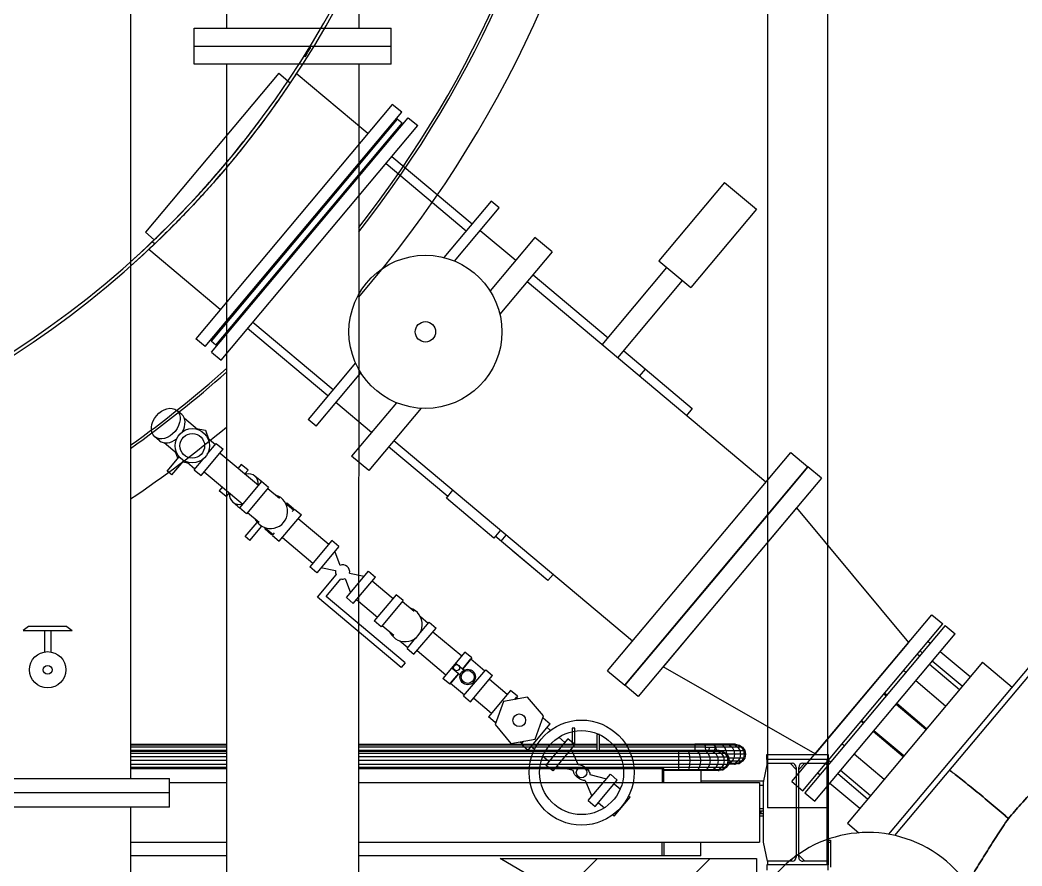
# Model space of a CAD drawing. Header units: metres. Extents: x 0 to 63075, y 0 to 44550.
# Drawn here: x 59316.9 to 59685.5, y 37077.1 to 37388.2 of the extents above; entities that cross this region are included whole.
import ezdxf

# ---------------------------------------------------------------- set-up
doc = ezdxf.new("R2010")
doc.units = ezdxf.units.M
doc.header["$LTSCALE"] = 75
for name, color, linetype in [('GSB', 7, 'Continuous'), ('ML6', 1, 'Continuous'), ('SL1', 8, 'Continuous')]:
    doc.layers.add(name, color=color, linetype=linetype)

# ---------------------------------------------------------------- blocks, each defined once
blk = doc.blocks.new('A$C6bae614f')
at = {"layer": 'SL1'}
h = blk.add_hatch(dxfattribs=at)
h.set_pattern_fill('_USER', color=256, scale=195, angle=44.9981, style=0, pattern_type=0)
h.set_pattern_definition([(44.99813, (326091.56, -18363.04), (-137.8813, 137.89033), [])])
h.paths.add_polyline_path([(410722.5, 21515.1), (410341.7, 21740.1), (410969.6, 21740), (410969.6, 21155.7)])
for p, q in [((411143.4, 28894.8), (411143.2, 21863.5)), ((409671.2, 26685.3), (409671.1, 23773.1)), ((409995, 26685.3), (409994.9, 23773.1)), ((410996.3, 26061), (410996.2, 21863.5)), ((409436.2, 24865.3), (409436.1, 21935.4)), ((409591.7, 23773.1), (410074.3, 23773.1)), ((409591.7, 23685.3), (409591.7, 23773.1)), ((410074.3, 23685.2), (410074.3, 23773.1)), ((409591.7, 23729.2), (410074.3, 23729.2)), ((409863.5, 23703.1), (409863.5, 23709.1)), ((409876, 23729.4), (409876, 23723.3)), ((410074.3, 23685.2), (409591.7, 23685.3)), ((409671.1, 23685.3), (409671, 20784.8)), ((409994.9, 23685.3), (409994.8, 20784.8)), ((409798.9, 23662.7), (409472.4, 23273.6)), ((409798.9, 23662.7), (409827, 23639.1)), ((410017.2, 23514.9), (409842, 23661.8)), ((409837.4, 23654.7), (409836.8, 23653.8)), ((409836.8, 23653.8), (409836.8, 23653.8)), ((410077.3, 23586.6), (409595.7, 23012.6)), ((410100.4, 23567.2), (410077.3, 23586.6)), ((409618.8, 22993.2), (410100.4, 23567.2)), ((410089.5, 23550.6), (409633.2, 23006.8)), ((409634.6, 22979.9), (410116.3, 23553.9)), ((409644.9, 22997), (410101.2, 23540.8)), ((410101.2, 23540.8), (410089.5, 23550.6)), ((410116.3, 23553.9), (410139.4, 23534.5)), ((409657.8, 22960.5), (410139.4, 23534.5)), ((410087.7, 23519.8), (410085.3, 23521.8)), ((410041.6, 23494.3), (409680.3, 23063.7)), ((410037.3, 23491.9), (410038.7, 23490.8)), ((410042, 23494), (410041.6, 23494.3)), ((410022.9, 23474.7), (410024.3, 23473.6)), ((410061.9, 23442), (410258.5, 23277)), ((410076.3, 23459.2), (410272.9, 23294.2)), ((410890.8, 23395.2), (410730.1, 23203.7)), ((410890.8, 23395.2), (410969, 23329.6)), ((410319.6, 23349.8), (410203.5, 23211.5)), ((410339, 23333.5), (410319.6, 23349.8)), ((410229.5, 23202.9), (410339, 23333.5)), ((410969, 23329.6), (410808.3, 23138.1)), ((409472.4, 23273.6), (409494.3, 23255.1)), ((410292.4, 23277.9), (410379.7, 23204.6)), ((409494.8, 23244.6), (409488.6, 23249.7)), ((409494.3, 23255.1), (409493.3, 23254.1)), ((410426.5, 23260.4), (410316.9, 23129.7)), ((410468.7, 23225), (410426.5, 23260.4)), ((409655.8, 23084.3), (409480.7, 23231.2)), ((409486.7, 23236.9), (409487.7, 23237.8)), ((410468.7, 23225), (410340.8, 23072.6)), ((410730.1, 23203.7), (410808.3, 23138.1)), ((410421.9, 23169.2), (410605.7, 23015)), ((410591.3, 22997.8), (410750.1, 23187)), ((410992.1, 22661.4), (410407.5, 23152)), ((410629.6, 22965.6), (410788.4, 23154.8)), ((409685.1, 23069.4), (409683.7, 23070.5)), ((409696.3, 23085.6), (409697.7, 23084.5)), ((409680.7, 23063.4), (409680.3, 23063.7)), ((409735.3, 23052.9), (409932, 22887.9)), ((409919.3, 22872.8), (409722.7, 23037.8)), ((409618.8, 22993.2), (409595.7, 23012.6)), ((409644.9, 22997), (409633.2, 23006.8)), ((409663.2, 23013.9), (409660.8, 23016)), ((409634.6, 22979.9), (409657.8, 22960.5)), ((410644, 22982.8), (410812.1, 22841.8)), ((409987, 22953.4), (409870.9, 22815.1)), ((409890.4, 22798.8), (409999.9, 22929.3)), ((410682.8, 22921), (410697.2, 22938.2)), ((410026.1, 22783.2), (409938.8, 22856.5)), ((410087.2, 22856), (409977.5, 22725.3)), ((409561.3, 22827), (409549.3, 22837.1)), ((410147.6, 22842.3), (410019.7, 22689.9)), ((410812.1, 22841.8), (410797.7, 22824.6)), ((409600, 22790.5), (409568, 22817.3)), ((409890.4, 22798.8), (409870.9, 22815.1)), ((409597.1, 22792.8), (409619.6, 22788.9)), ((409619.6, 22788.9), (409627.3, 22767.5)), ((409507.3, 22762.6), (409495.2, 22772.7)), ((409550, 22730.9), (409518, 22757.8)), ((409624, 22730), (409645.9, 22756.1)), ((409624.5, 22769.9), (409643.9, 22753.6)), ((409645.9, 22756.1), (409662.9, 22741.8)), ((410665.6, 22272.3), (410080.9, 22762.9)), ((409552, 22720), (409547.2, 22733.3)), ((409608.9, 22677.4), (409662.9, 22741.8)), ((409655.3, 22732.7), (409749.5, 22653.6)), ((410213.1, 22626.4), (410068.3, 22747.9)), ((410604.3, 22199.3), (411053.3, 22734.4)), ((411053.3, 22734.4), (411095.5, 22699)), ((409525.6, 22688.6), (409554.9, 22723.5)), ((409537.1, 22678.9), (409566.4, 22713.9)), ((409577.4, 22707.9), (409563.5, 22710.4)), ((409574.6, 22710.3), (409593.9, 22694.1)), ((409591.9, 22691.7), (409613.8, 22717.8)), ((409706.9, 22704.8), (409699.3, 22695.7)), ((409724, 22690.6), (409706.9, 22704.8)), ((410019.7, 22689.9), (409977.5, 22725.3)), ((409537.1, 22678.9), (409525.6, 22688.6)), ((409591.9, 22691.7), (409608.9, 22677.4)), ((409616.5, 22686.5), (409710.7, 22607.4)), ((409724, 22690.6), (409716.3, 22681.5)), ((410646.5, 22163.9), (411095.5, 22699)), ((411095.5, 22699), (410871, 22431.5)), ((411128.3, 22671.4), (411095.5, 22699)), ((409757.1, 22662.7), (409703.1, 22598.3)), ((409752.8, 22666.3), (409740.8, 22676.4)), ((409774.2, 22648.4), (409757.1, 22662.7)), ((411128.3, 22671.4), (410903.8, 22403.9)), ((409660.5, 22649.5), (409652.9, 22640.4)), ((409669.9, 22626.2), (409652.9, 22640.4)), ((409677.5, 22635.3), (409669.9, 22626.2)), ((409774.2, 22648.4), (409720.1, 22584)), ((409772.1, 22646), (409800.7, 22622)), ((410209.6, 22622.3), (410225.7, 22641.4)), ((409698.8, 22601.9), (409686.7, 22612)), ((409835.4, 22592.9), (409816, 22609.2)), ((409816.6, 22608.7), (409818.6, 22611.1)), ((409818.6, 22611.1), (409835.6, 22596.8)), ((410326, 22524.6), (410209.6, 22622.3)), ((409720.1, 22584), (409703.1, 22598.3)), ((409750.7, 22562.5), (409722.2, 22586.5)), ((409800.4, 22516.7), (409854.4, 22581.1)), ((409832.3, 22589.2), (409837.4, 22595.3)), ((409833.6, 22594.4), (409835.6, 22596.8)), ((409837.4, 22595.3), (409854.4, 22581.1)), ((411067.1, 22598.5), (410903.8, 22403.9)), ((411067.1, 22598.5), (411341.6, 22268.7)), ((409717.1, 22527.9), (409746.4, 22562.8)), ((409846.8, 22572), (409921.6, 22509.2)), ((409728.6, 22518.2), (409757.9, 22553.2)), ((409764.6, 22546.7), (409766.6, 22549.2)), ((409764.6, 22546.7), (409781.6, 22532.4)), ((409766.1, 22549.6), (409785.4, 22533.4)), ((409781.6, 22532.4), (409783.6, 22534.9)), ((409783.4, 22530.9), (409788.5, 22537.1)), ((409783.4, 22530.9), (409800.4, 22516.7)), ((410342.1, 22543.7), (410326, 22524.6)), ((410343.7, 22516.8), (410356.3, 22531.8)), ((409728.6, 22518.2), (409717.1, 22527.9)), ((409808, 22525.8), (409882.9, 22463)), ((409929.3, 22518.3), (409875.2, 22453.9)), ((409946.3, 22504), (409929.3, 22518.3)), ((410458.6, 22420.4), (410329.5, 22528.7)), ((409946.3, 22504), (409892.2, 22439.6)), ((409949.3, 22457.6), (409936.3, 22492)), ((410458.6, 22420.4), (410372.7, 22492.5)), ((409892.2, 22439.6), (409875.2, 22453.9)), ((409893.8, 22379.6), (409939.7, 22434.2)), ((409938.4, 22444.6), (409902.3, 22451.5)), ((409964.7, 22378.8), (410018.7, 22443.2)), ((409972.6, 22438.1), (410008.7, 22431.2)), ((410018.7, 22443.2), (410035.8, 22428.9)), ((410471.2, 22435.4), (410458.6, 22420.4)), ((409915, 22381.4), (409951.2, 22424.6)), ((409961.7, 22425.1), (409974.7, 22390.7)), ((409981.7, 22364.5), (410035.8, 22428.9)), ((410028.1, 22419.8), (410079.4, 22376.7)), ((410458.6, 22420.4), (410458.6, 22420.4)), ((410871, 22431.5), (410646.5, 22163.9)), ((410087.1, 22385.8), (410033, 22321.4)), ((410104.1, 22371.6), (410087.1, 22385.8)), ((410903.8, 22403.9), (410679.3, 22136.4)), ((410903.8, 22403.9), (410740.6, 22209.3)), ((410098.7, 22207.6), (409893.8, 22379.6)), ((410108.4, 22219.1), (409915, 22381.4)), ((409964.7, 22378.8), (409981.7, 22364.5)), ((409989.3, 22373.6), (410040.7, 22330.5)), ((410104.1, 22371.6), (410050, 22307.2)), ((410102.1, 22369.1), (410130.6, 22345.2)), ((411227.3, 22132.5), (411398.7, 22336.8)), ((411398.7, 22336.8), (411425.5, 22314.4)), ((410050, 22307.2), (410033, 22321.4)), ((410145.4, 22292.4), (410167.3, 22318.5)), ((410146, 22332.3), (410165.3, 22316.1)), ((410167.3, 22318.5), (410184.4, 22304.2)), ((411431.5, 22310.3), (411087.6, 21900.5)), ((411254, 22110.1), (411425.5, 22314.4)), ((411293.3, 21799.1), (411741.3, 22333)), ((411751.1, 22324.8), (411307.5, 21796.2)), ((411431.5, 22310.3), (411456, 22289.7)), ((409186, 22307.9), (409173, 22297.9)), ((409173, 22297.9), (409293, 22297.9)), ((409280, 22307.9), (409186, 22307.9)), ((409225.5, 22297.9), (409225.5, 22245.8)), ((409240.5, 22297.9), (409240.5, 22245.8)), ((409280, 22307.9), (409293, 22297.9)), ((410080.6, 22285.6), (410052.1, 22309.6)), ((410130.3, 22239.8), (410184.4, 22304.2)), ((410176.7, 22295.1), (410247.2, 22236)), ((411112.1, 21879.9), (411456, 22289.7)), ((410096, 22272.7), (410115.3, 22256.5)), ((410113.3, 22254.1), (410135.2, 22280.2)), ((411341.6, 22268.7), (411227.3, 22132.5)), ((411394.8, 22266.5), (411389.2, 22271.1)), ((410113.3, 22254.1), (410130.3, 22239.8)), ((410138, 22248.9), (410208.4, 22189.8)), ((410254.8, 22245.1), (410200.8, 22180.7)), ((410271.9, 22230.8), (410254.8, 22245.1)), ((411368.5, 22235.2), (411362.9, 22239.8)), ((411375.5, 22243.5), (411369.9, 22248.2)), ((411492.6, 22184.4), (411419.3, 22245.9)), ((410108.4, 22219.1), (410098.7, 22207.6)), ((410224.1, 22206.2), (410233.8, 22217.6)), ((410233.8, 22217.6), (410253.3, 22201.3)), ((410271.9, 22230.8), (410249.7, 22204.3)), ((410249.7, 22204.3), (410269.8, 22228.3)), ((410269.8, 22228.3), (410303.9, 22199.7)), ((411522.8, 22220.4), (411192, 21826.2)), ((411466.3, 22153), (411393, 22214.6)), ((411473.3, 22161.4), (411400, 22222.9)), ((411522.8, 22220.4), (411595.6, 22159.3)), ((410240, 22192.8), (410217.8, 22166.4)), ((410219.9, 22168.8), (410240, 22192.8)), ((410224.1, 22206.2), (410243.7, 22189.8)), ((410251.9, 22137.7), (410306, 22202.1)), ((410269, 22123.4), (410323, 22187.9)), ((410306, 22202.1), (410323, 22187.9)), ((410604.3, 22199.3), (410646.5, 22163.9)), ((411113, 21996.3), (410740.6, 22209.3)), ((411334.8, 22195.1), (411329.3, 22199.8)), ((410217.8, 22166.4), (410200.8, 22180.7)), ((410219.9, 22168.8), (410254, 22140.2)), ((410315.4, 22178.8), (410358.9, 22142.2)), ((410679.3, 22136.4), (410646.5, 22163.9)), ((411432.7, 22113), (411359.4, 22174.5)), ((410366.6, 22151.3), (410312.5, 22086.9)), ((410383.6, 22137), (410366.6, 22151.3)), ((411286.6, 22137.6), (411281, 22142.2)), ((411288.3, 22139.6), (411282.8, 22144.3)), ((410251.9, 22137.7), (410269, 22123.4)), ((410276.6, 22132.5), (410320.1, 22096)), ((410349.4, 22124.5), (410328.8, 22067.8)), ((410408.8, 22135), (410349.4, 22124.5)), ((410383.6, 22137), (410377.2, 22129.4)), ((410377.2, 22129.4), (410381.5, 22134.6)), ((410381.5, 22134.6), (410385.9, 22130.9)), ((410447.6, 22088.8), (410408.8, 22135)), ((411055.8, 21928.2), (411227.3, 22132.5)), ((411227.3, 22132.5), (411113, 21996.3)), ((411384.4, 22055.4), (411311.1, 22117)), ((411386.2, 22057.5), (411312.8, 22119.1)), ((410427, 22032.1), (410447.6, 22088.8)), ((411082.6, 21905.8), (411254, 22110.1)), ((410329.5, 22072.6), (410312.5, 22086.9)), ((410328.8, 22067.8), (410367.5, 22021.6)), ((410331.3, 22074.7), (410329.5, 22072.6)), ((410409.8, 22005.3), (410463.8, 22069.7)), ((410445.1, 22081.9), (410446.8, 22084)), ((410446.8, 22084), (410463.8, 22069.7)), ((411230.8, 22071.1), (411225.3, 22075.8)), ((411232.6, 22073.2), (411227, 22077.9)), ((410456.2, 22060.6), (410464.5, 22053.6)), ((410518.2, 22058.6), (410518.2, 22019.5)), ((410524.5, 22058.6), (410518.2, 22058.6)), ((410524.5, 22019.5), (410524.5, 22058.6)), ((410584.5, 22043.1), (410578.2, 22043.1)), ((410578.2, 22043.1), (410578.2, 22004)), ((410584.5, 22004), (410584.5, 22043.1)), ((411328.7, 21989), (411255.4, 22050.6)), ((411330.4, 21991.1), (411257.1, 22052.6)), ((409436.1, 22019.5), (409671, 22019.5)), ((409671, 22017.6), (409436.1, 22017.6)), ((409994.9, 22019.5), (410578.2, 22019.5)), ((410578.2, 22017.6), (409994.9, 22017.6)), ((410367.5, 22021.6), (410427, 22032.1)), ((410390.5, 22025.6), (410394.8, 22022)), ((410392.8, 22019.6), (410399.2, 22027.2)), ((410392.8, 22019.6), (410409.8, 22005.3)), ((410507.4, 22033.1), (410453.3, 21968.7)), ((410524.4, 22018.9), (410470.4, 21954.5)), ((410484.9, 22036.5), (410499.8, 22024)), ((410524.4, 22018.9), (410507.4, 22033.1)), ((410584.5, 22019.5), (410818.2, 22019.4)), ((410818.2, 22017.6), (410584.5, 22017.6)), ((410840.4, 22019.4), (410818.2, 22019.4)), ((410818.2, 22019.4), (410818.2, 22017.6)), ((410818.2, 22017.6), (410818.2, 22012.3)), ((410842.5, 22017.6), (410818.2, 22017.6)), ((410861.5, 22019.4), (410840.4, 22019.4)), ((410840.4, 22019.4), (410842.5, 22017.6)), ((410842.5, 22017.6), (410844.3, 22012.3)), ((410865.6, 22017.6), (410842.5, 22017.6)), ((410880.5, 22019.4), (410861.5, 22019.4)), ((410861.5, 22019.4), (410865.6, 22017.6)), ((410916.7, 22017.6), (410865.6, 22017.6)), ((410865.6, 22017.6), (410869, 22012.3)), ((410880.5, 22019.4), (410886.3, 22017.6)), ((410896.3, 22019.4), (410880.5, 22019.4)), ((410886.3, 22017.6), (410891.3, 22012.3)), ((410908.3, 22019.4), (410896.3, 22019.4)), ((410896.3, 22019.4), (410903.6, 22017.6)), ((410903.6, 22017.6), (410909.8, 22012.3)), ((410908.3, 22019.4), (410916.7, 22017.6)), ((410915.7, 22019.4), (410908.3, 22019.4)), ((410918.2, 22019.4), (410915.7, 22019.4)), ((410915.7, 22019.4), (410924.8, 22017.6)), ((410924.8, 22017.6), (410916.7, 22017.6)), ((410916.7, 22017.6), (410923.8, 22012.3)), ((410918.2, 22019.4), (410927.5, 22017.6)), ((410924.8, 22017.6), (410927.5, 22017.6)), ((410924.8, 22017.6), (410932.5, 22012.3)), ((410927.5, 22017.6), (410935.4, 22012.3)), ((411184.3, 22015.7), (411178.7, 22020.4)), ((409671, 22012.3), (409436.1, 22012.3)), ((409671, 22004.4), (409436.1, 22004.4)), ((409436.1, 22004), (409671, 22004)), ((409671, 22002.1), (409436.1, 22002.1)), ((409671, 21996.8), (409436.1, 21996.8)), ((410578.2, 22012.3), (409994.9, 22012.3)), ((410578.2, 22004.4), (409994.9, 22004.4)), ((409994.9, 22004), (410778.2, 22003.9)), ((410778.2, 22002.1), (409994.9, 22002.1)), ((410778.2, 21996.8), (409994.9, 21996.8)), ((410417.4, 22014.4), (410425.7, 22007.4)), ((410532.3, 21969.6), (410515.3, 22008.1)), ((410818.2, 22012.3), (410584.5, 22012.3)), ((410818.2, 22004.4), (410584.5, 22004.4)), ((410800.4, 22003.9), (410778.2, 22003.9)), ((410778.2, 22003.9), (410778.2, 22002.1)), ((410778.2, 22002.1), (410778.2, 21996.8)), ((410825.6, 22002.1), (410778.2, 22002.1)), ((410778.2, 21996.8), (410778.2, 21988.9)), ((410804.3, 21996.8), (410778.2, 21996.8)), ((410821.6, 22003.9), (410800.4, 22003.9)), ((410800.4, 22003.9), (410802.5, 22002.1)), ((410802.5, 22002.1), (410804.3, 21996.8)), ((410804.3, 21996.8), (410805.4, 21988.9)), ((410829, 21996.8), (410804.3, 21996.8)), ((410844.3, 22012.3), (410818.2, 22012.3)), ((410818.2, 22012.3), (410818.2, 22004.4)), ((410818.2, 22004.4), (410818.2, 22003.9)), ((410845.4, 22004.4), (410818.2, 22004.4)), ((410840.5, 22003.9), (410821.6, 22003.9)), ((410821.6, 22003.9), (410825.6, 22002.1)), ((410825.6, 22002.1), (410829, 21996.8)), ((410846.3, 22002.1), (410825.6, 22002.1)), ((410851.3, 21996.8), (410829, 21996.8)), ((410829, 21996.8), (410831.3, 21988.9)), ((410840.5, 22003.9), (410846.3, 22002.1)), ((410875.7, 22003.9), (410840.5, 22003.9)), ((410845.4, 22004.4), (410844.3, 22012.3)), ((410844.3, 22012.3), (410869, 22012.3)), ((410845.4, 22004.4), (410845.4, 22003.9)), ((410871.3, 22004.4), (410845.4, 22004.4)), ((410846.3, 22002.1), (410851.3, 21996.8)), ((410876.7, 22002.1), (410846.3, 22002.1)), ((410892.5, 21996.8), (410851.3, 21996.8)), ((410851.3, 21996.8), (410854.6, 21988.9)), ((410854.1, 22012.3), (410851.8, 22004.4)), ((410856.3, 22003.9), (410863.6, 22002.1)), ((410863.6, 22002.1), (410869.8, 21996.8)), ((410866.5, 22004.4), (410869.3, 22011.3)), ((410868.3, 22003.9), (410876.7, 22002.1)), ((410869, 22012.3), (410871.3, 22004.4)), ((410909.8, 22012.3), (410869, 22012.3)), ((410869.8, 21996.8), (410874, 21988.9)), ((410871.3, 22004.4), (410928.6, 22004.4)), ((410871.3, 22004.4), (410871.4, 22003.9)), ((410875.7, 22003.9), (410884.8, 22002.1)), ((410878.2, 22003.9), (410875.7, 22003.9)), ((410876.7, 22002.1), (410883.8, 21996.8)), ((410884.8, 22002.1), (410876.7, 22002.1)), ((410878.2, 22003.9), (410887.5, 22002.1)), ((410883.8, 21996.8), (410888.6, 21988.9)), ((410884.8, 22002.1), (410892.5, 21996.8)), ((410884.8, 22002.1), (410887.5, 22002.1)), ((410887.5, 22002.1), (410895.4, 21996.8)), ((410891.3, 22012.3), (410894.6, 22004.4)), ((410892.5, 21996.8), (410895.4, 21996.8)), ((410892.5, 21996.8), (410897.6, 21988.9)), ((410894.6, 22004.4), (410895.5, 21996.6)), ((410895.4, 21996.8), (410900.7, 21988.9)), ((410930.2, 21995), (410896.6, 21995)), ((410909.8, 22012.3), (410914, 22004.4)), ((410923.8, 22012.3), (410909.8, 22012.3)), ((410914, 22004.4), (410915.4, 21995)), ((410915.4, 21995), (410914, 21985.7)), ((410932.5, 22012.3), (410923.8, 22012.3)), ((410923.8, 22012.3), (410928.6, 22004.4)), ((410928.6, 22004.4), (410930.2, 21995)), ((410928.6, 22004.4), (410937.6, 22004.4)), ((410930.2, 21995), (410928.6, 21985.7)), ((410939.4, 21995), (410930.2, 21995)), ((410932.5, 22012.3), (410935.4, 22012.3)), ((410932.5, 22012.3), (410937.6, 22004.4)), ((410935.4, 22012.3), (410940.7, 22004.4)), ((410937.6, 22004.4), (410939.4, 21995)), ((410937.6, 22004.4), (410940.7, 22004.4)), ((410939.4, 21995), (410937.6, 21985.7)), ((410939.4, 21995), (410942.6, 21995)), ((410940.7, 22004.4), (410942.6, 21995)), ((410942.6, 21995), (410940.7, 21985.7)), ((410994.7, 21982), (410994.7, 21994.5)), ((410994.7, 21994.5), (411144.7, 21994.5)), ((410996.2, 21992), (410994.7, 21992)), ((411144.7, 21992), (411143.2, 21992)), ((411144.7, 21994.5), (411144.7, 21982)), ((411282.2, 21933.6), (411208.8, 21995.1)), ((409671, 21988.9), (409436.1, 21988.9)), ((409671, 21979.6), (409436.1, 21979.6)), ((409671, 21970.2), (409436.1, 21970.3)), ((410778.2, 21988.9), (409994.9, 21988.9)), ((410778.2, 21979.5), (409994.9, 21979.6)), ((410778.2, 21970.2), (409994.9, 21970.2)), ((410446.2, 21990.3), (410461, 21977.8)), ((410470.4, 21954.5), (410453.3, 21968.7)), ((410805.4, 21988.9), (410778.2, 21988.9)), ((410778.2, 21988.9), (410778.2, 21979.5)), ((410778.2, 21979.5), (410778.2, 21970.2)), ((410805.8, 21979.5), (410778.2, 21979.5)), ((410805.4, 21970.2), (410778.2, 21970.2)), ((410778.2, 21970.2), (410778.2, 21962.3)), ((410805.4, 21970.2), (410804.3, 21962.3)), ((410805.4, 21988.9), (410831.3, 21988.9)), ((410805.4, 21988.9), (410805.8, 21979.5)), ((410805.8, 21979.5), (410805.4, 21970.2)), ((410831.3, 21970.2), (410805.4, 21970.2)), ((410832.1, 21979.5), (410805.8, 21979.5)), ((410831.3, 21970.2), (410829, 21962.3)), ((410831.3, 21988.9), (410854.6, 21988.9)), ((410831.3, 21988.9), (410832.1, 21979.5)), ((410832.1, 21979.5), (410831.3, 21970.2)), ((410854.6, 21970.2), (410831.3, 21970.2)), ((410855.7, 21979.5), (410832.1, 21979.5)), ((410854.6, 21970.2), (410851.3, 21962.3)), ((410854.6, 21988.9), (410855.7, 21979.5)), ((410854.6, 21988.9), (410888.6, 21988.9)), ((410855.7, 21979.5), (410854.6, 21970.2)), ((410897.6, 21970.2), (410854.6, 21970.2)), ((410890.2, 21979.5), (410855.7, 21979.5)), ((410874, 21970.2), (410869.8, 21962.3)), ((410874, 21988.9), (410875.4, 21979.5)), ((410875.4, 21979.5), (410874, 21970.2)), ((410888.6, 21970.2), (410883.8, 21962.3)), ((410888.6, 21988.9), (410897.6, 21988.9)), ((410888.6, 21988.9), (410890.2, 21979.5)), ((410890.2, 21979.5), (410888.6, 21970.2)), ((410899.4, 21979.5), (410890.2, 21979.5)), ((410897.6, 21970.2), (410892.5, 21962.3)), ((410900.7, 21970.2), (410895.4, 21962.3)), ((410897.6, 21988.9), (410899.4, 21979.5)), ((410897.6, 21988.9), (410900.7, 21988.9)), ((410899.4, 21979.5), (410897.6, 21970.2)), ((410897.6, 21970.2), (410900.7, 21970.2)), ((410899.4, 21979.5), (410902.6, 21979.5)), ((410900.7, 21988.9), (410902.6, 21979.5)), ((410902.6, 21979.5), (410900.7, 21970.2)), ((410908.3, 21970.6), (410900.8, 21970.6)), ((410903.6, 21972.5), (410901, 21971.8)), ((410916.7, 21972.5), (410901.2, 21972.5)), ((410914, 21985.7), (410901.3, 21985.7)), ((410909.8, 21977.8), (410902.2, 21977.8)), ((410909.8, 21977.8), (410903.6, 21972.5)), ((410916.7, 21972.5), (410908.3, 21970.6)), ((410915.7, 21970.6), (410908.3, 21970.6)), ((410914, 21985.7), (410909.8, 21977.8)), ((410923.8, 21977.8), (410909.8, 21977.8)), ((410928.6, 21985.7), (410914, 21985.7)), ((410924.8, 21972.5), (410915.7, 21970.6)), ((410915.7, 21970.6), (410918.2, 21970.6)), ((410923.8, 21977.8), (410916.7, 21972.5)), ((410924.8, 21972.5), (410916.7, 21972.5)), ((410927.5, 21972.5), (410918.2, 21970.6)), ((410928.6, 21985.7), (410923.8, 21977.8)), ((410932.5, 21977.8), (410923.8, 21977.8)), ((410932.5, 21977.8), (410924.8, 21972.5)), ((410924.8, 21972.5), (410927.5, 21972.5)), ((410935.4, 21977.8), (410927.5, 21972.5)), ((410937.6, 21985.7), (410928.6, 21985.7)), ((410937.6, 21985.7), (410932.5, 21977.8)), ((410932.5, 21977.8), (410935.4, 21977.8)), ((410940.7, 21985.7), (410935.4, 21977.8)), ((410937.6, 21985.7), (410940.7, 21985.7)), ((410986.6, 21926), (410996.7, 21972.9)), ((410996.2, 21982), (410994.7, 21982)), ((410994.7, 21982), (410994.7, 21963.6)), ((411142.7, 21982), (410996.7, 21982)), ((410996.7, 21982), (410996.7, 21972.9)), ((410996.7, 21972.9), (411056.6, 21972.9)), ((411066.6, 21957.9), (411051.6, 21972.9)), ((411087.7, 21972.9), (411072.7, 21957.9)), ((411082.7, 21972.9), (411142.7, 21972.9)), ((411143.7, 21967.3), (411138.1, 21971.9)), ((411142.6, 21724), (411142.7, 21982)), ((411144.7, 21982), (411143.2, 21982)), ((411144.7, 21982), (411144.6, 21724)), ((411150.7, 21975.6), (411145.1, 21980.3)), ((409671, 21962.3), (409436.1, 21962.3)), ((409436.1, 21960.1), (409671, 21960.1)), ((410778.2, 21962.3), (409994.9, 21962.3)), ((409994.9, 21960.1), (410742.4, 21960.1)), ((410520.2, 21955.2), (410479.4, 21965.3)), ((410557.4, 21881.4), (410611.4, 21945.9)), ((410561.5, 21945.1), (410602.3, 21935)), ((410611.4, 21945.9), (410628.4, 21931.6)), ((410738.1, 21960.1), (410738.1, 21926.1)), ((410742.4, 21926.1), (410742.4, 21960.1)), ((410778.2, 21957), (410742.4, 21957)), ((410778.2, 21955.1), (410742.4, 21955.1)), ((410778.2, 21962.3), (410778.2, 21957)), ((410829, 21962.3), (410778.2, 21962.3)), ((410802.5, 21957), (410778.2, 21957)), ((410778.2, 21957), (410778.2, 21955.1)), ((410800.4, 21955.1), (410778.2, 21955.1)), ((410802.5, 21957), (410800.4, 21955.1)), ((410821.5, 21955.1), (410800.4, 21955.1)), ((410804.3, 21962.3), (410802.5, 21957)), ((410825.6, 21957), (410802.5, 21957)), ((410825.6, 21957), (410821.5, 21955.1)), ((410840.5, 21955.1), (410821.5, 21955.1)), ((410829, 21962.3), (410825.6, 21957)), ((410846.3, 21957), (410825.6, 21957)), ((410851.3, 21962.3), (410829, 21962.3)), ((410833, 21955.1), (410833, 21926)), ((410846.3, 21957), (410840.5, 21955.1)), ((410856.3, 21955.1), (410840.5, 21955.1)), ((410851.3, 21962.3), (410846.3, 21957)), ((410863.6, 21957), (410846.3, 21957)), ((410869.8, 21962.3), (410851.3, 21962.3)), ((410863.6, 21957), (410856.3, 21955.1)), ((410868.3, 21955.1), (410856.3, 21955.1)), ((410869.8, 21962.3), (410863.6, 21957)), ((410884.8, 21957), (410863.6, 21957)), ((410876.7, 21957), (410868.3, 21955.1)), ((410875.7, 21955.1), (410868.3, 21955.1)), ((410883.8, 21962.3), (410869.8, 21962.3)), ((410884.8, 21957), (410875.7, 21955.1)), ((410875.7, 21955.1), (410878.2, 21955.1)), ((410883.8, 21962.3), (410876.7, 21957)), ((410887.5, 21957), (410878.2, 21955.1)), ((410892.5, 21962.3), (410883.8, 21962.3)), ((410892.5, 21962.3), (410884.8, 21957)), ((410884.8, 21957), (410887.5, 21957)), ((410895.4, 21962.3), (410887.5, 21957)), ((410892.5, 21962.3), (410895.4, 21962.3)), ((411066.6, 21962.9), (411066.6, 21743.1)), ((411072.7, 21743.1), (411072.7, 21962.9)), ((411124.4, 21944.3), (411118.8, 21949)), ((411241.5, 21885.1), (411168.2, 21946.7)), ((411248.5, 21893.5), (411175.2, 21955)), ((408934.5, 21935.4), (409531.4, 21935.4)), ((409531.4, 21865.3), (409531.4, 21935.4)), ((409531.4, 21926.1), (409671, 21926.1)), ((409994.9, 21926.1), (410976.6, 21926)), ((410549.5, 21930.7), (410566.4, 21892.3)), ((410574.4, 21867.2), (410628.4, 21931.6)), ((410620.8, 21922.5), (410635.6, 21910)), ((410833, 21930), (410987.5, 21930)), ((410976.6, 21926), (410976.6, 21780)), ((410976.6, 21919.5), (410986.6, 21919.5)), ((410986.6, 21780), (410986.6, 21926)), ((411055.8, 21928.2), (411082.6, 21905.8)), ((411222.2, 21862.2), (411148.9, 21923.7)), ((409531.4, 21900.4), (408934.5, 21900.4)), ((410656, 21892.9), (410659.8, 21889.7)), ((411087.6, 21900.5), (411112.1, 21879.9)), ((410557.4, 21881.4), (410574.4, 21867.2)), ((410582, 21876.3), (410596.8, 21863.8)), ((410621, 21843.5), (410659.8, 21889.7)), ((409531.4, 21865.3), (408934.5, 21865.3)), ((409436.1, 21865.3), (409436.1, 20910.1)), ((410617.2, 21846.7), (410621, 21843.5)), ((410976.6, 21862.4), (410986.6, 21862.4)), ((410976.6, 21856.1), (410986.6, 21856.1)), ((410976.6, 21850), (410986.6, 21850)), ((410986.6, 21843.7), (410976.6, 21843.7)), ((410979.6, 21856.1), (410979.6, 21850)), ((411143.2, 21863.5), (410996.2, 21863.5)), ((411192, 21826.2), (411220.1, 21802.6)), ((409436.1, 21780.1), (409671, 21780.1)), ((409994.9, 21780.1), (410976.6, 21780)), ((410738.1, 21746.1), (410738.1, 21780.1)), ((410742.4, 21780.1), (410742.4, 21746.1)), ((410833, 21746), (410833, 21780)), ((410996.6, 21733.1), (410986.6, 21780)), ((411144.7, 21784.5), (411150.9, 21784.5)), ((411150.9, 21778.9), (411144.7, 21778.9)), ((411150.9, 21784.5), (411150.8, 21718.5)), ((409671, 21746.1), (409436.1, 21746.1)), ((410742.4, 21746.1), (409994.9, 21746.1)), ((410833, 21746), (410742.4, 21746.1)), ((411066.6, 21748.1), (411051.6, 21733.1)), ((411087.7, 21733.1), (411072.7, 21748.1)), ((410994.6, 21724), (410994.6, 21711.5)), ((411144.6, 21724), (410994.6, 21724)), ((411056.6, 21733.1), (410996.6, 21733.1)), ((410996.6, 21733.1), (410996.6, 21724)), ((411142.6, 21733.1), (411082.7, 21733.1)), ((411144.6, 21711.5), (411144.6, 21724))]:
    blk.add_line(p, q, dxfattribs=at)
blk.add_lwpolyline([(410722.5, 21515.1), (410341.7, 21740.1), (410969.6, 21740), (410969.6, 21155.7)], close=True, dxfattribs=at)
for centre, radius in [((410158.4, 23029.5), 187.5), ((410158.4, 23029.5), 25), ((409587.3, 22750.4), 42), ((409587.3, 22750.4), 30.2), ((409233, 22201.9), 44.4), ((409233, 22201.9), 10.7), ((410234.7, 22207.1), 7.5), ((410261.9, 22184.3), 19), ((410261.9, 22184.3), 15.9), ((410388.2, 22078.3), 15.6), ((410540.9, 21950.2), 128.6), ((410540.9, 21950.2), 102.9), ((410540.9, 21950.2), 12.9)]:
    blk.add_circle(centre, radius, dxfattribs=at)
for centre, radius, start, end in [((407869.8, 24953.1), 2358, 142.4644, 37.5319), ((407869.8, 24953.1), 2350, 142.3144, 37.6819), ((407869.8, 24953.1), 2708, 321.6995, 351.2685), ((407869.8, 24953.1), 2701.6, 321.8703, 351.2478), ((407869.8, 24953.1), 2810, 319.1375, 351.5877), ((407869.8, 24947.1), 2350, 328.0367, 328.6171), ((407869.8, 24953.1), 2350, 311.8026, 320.0421), ((407869.8, 24953.1), 2358, 311.629, 319.8106), ((408561.6, 24229), 1348.5, 313.4307, 313.7009), ((408081.4, 24724.1), 2046.1, 313.1484, 313.3814), ((407869.8, 24953.1), 2701.6, 305.4365, 311.8159), ((407869.8, 24953.1), 2708, 305.3409, 311.6958), ((407869.8, 24953.1), 2810, 303.8791, 309.8686), ((409778.8, 22589.7), 42, 207.5869, 72.4094), ((409955.5, 22441.4), 17.4, 349.2105, 110.7857), ((409955.5, 22441.4), 17.4, 169.2105, 204.4255), ((409955.5, 22441.4), 17.4, 255.5707, 290.7857), ((410108.7, 22312.8), 42, 207.5869, 72.4094), ((411056.6, 21962.9), 10, 359.9981, 89.9981), ((411082.7, 21962.9), 10, 89.9981, 179.9981), ((411242.3, 21505), 298.4, 245.3473, 225.3606), ((411056.6, 21743.1), 10, 269.9981, 359.9981), ((411082.7, 21743.1), 10, 179.9981, 269.9981)]:
    blk.add_arc(centre, radius, start, end, dxfattribs=at)
blk.add_ellipse((409522.3, 22804.9), major_axis=(27, 32.2), ratio=0.707107, dxfattribs=at)
for centre, major_axis, start_param, end_param in [((409534.3, 22794.8), (27, 32.2), 4.983662, 6.283185), ((409534.3, 22794.8), (-27, -32.2), 0, 1.299523), ((409713.8, 22644.2), (27, 32.2), 5.512628, 7.053743), ((409725.8, 22634.1), (27, 32.2), 6.092377, 6.283185), ((409713.8, 22644.2), (-27, -32.2), 5.512628, 7.053743), ((409725.8, 22634.1), (-27, -32.2), 0, 0.190809)]:
    blk.add_ellipse(centre, major_axis=major_axis, ratio=0.707107, start_param=start_param, end_param=end_param, dxfattribs=at)
for points, knots in [([(409842.1, 23661.9), (409842.2, 23662.2), (409838.2, 23655.9), (409830.2, 23643.9), (409826.2, 23637.9), (409821.2, 23630.4), (409815.3, 23621.8), (409809.5, 23613.3), (409802.8, 23603.6), (409795.6, 23593.4), (409784.8, 23578.1), (409771.7, 23559.8), (409756.9, 23540), (409747, 23526.8), (409736.4, 23512.9), (409725.3, 23498.8), (409714.3, 23484.7), (409702.9, 23470.4), (409691.4, 23456.4), (409685.7, 23449.4), (409679.9, 23442.5), (409674.2, 23435.7), (409651.5, 23408.6), (409626.7, 23380.4), (409603.2, 23354.9), (409591.4, 23342.1), (409580, 23330), (409569.4, 23318.9), (409558.8, 23307.8), (409548.9, 23297.8), (409540, 23288.9), (409526.8, 23275.5), (409514.7, 23263.7), (409505.1, 23254.4), (409498.7, 23248.2), (409493.4, 23243.2), (409489.5, 23239.5), (409485.5, 23235.8), (409482.9, 23233.3), (409481.6, 23232.1), (409481, 23231.5), (409480.7, 23231.2), (409480.7, 23231.2)], [847.794904, 847.794904, 847.794904, 847.794904, 953.787872, 953.787872, 953.787872, 1006.77625, 1006.77625, 1006.77625, 1059.764627, 1059.764627, 1059.764627, 1139.246645, 1139.246645, 1139.246645, 1192.234657, 1192.234657, 1192.234657, 1245.222669, 1245.222669, 1245.222669, 1271.716676, 1271.716676, 1271.716676, 1377.6927, 1377.6927, 1377.6927, 1430.680712, 1430.680712, 1430.680712, 1483.668724, 1483.668724, 1483.668724, 1563.15129, 1563.15129, 1563.15129, 1616.139668, 1616.139668, 1616.139668, 1669.128045, 1669.128045, 1669.128045, 1695.622234, 1695.622234, 1695.622234, 1695.622234]), ([(409837.3, 23654.7), (409839.3, 23657.6), (409840.6, 23659.6), (409841.3, 23660.7), (409841.7, 23661.3), (409841.9, 23661.7), (409842, 23661.8)], [780.67443, 780.67443, 780.67443, 780.67443, 821.316928, 821.316928, 821.316928, 843.058685, 843.058685, 843.058685, 843.058685]), ([(409488.7, 23249.7), (409488.1, 23249.2), (409490.7, 23251.7), (409496.6, 23257.3), (409500.2, 23260.7), (409505, 23265.4), (409510.8, 23271), (409516.6, 23276.7), (409523.4, 23283.4), (409530.9, 23290.9), (409534.7, 23294.7), (409538.6, 23298.6), (409542.6, 23302.6), (409558.6, 23318.8), (409578.7, 23339.8), (409600.2, 23363.1), (409610.9, 23374.8), (409621.9, 23387.1), (409632.9, 23399.5), (409643.9, 23412), (409654.8, 23424.6), (409665.2, 23437), (409680.9, 23455.5), (409697, 23475.1), (409712.2, 23494.4), (409722.3, 23507.2), (409732.1, 23519.9), (409741.2, 23531.8), (409748.6, 23541.5), (409755.5, 23550.8), (409761.9, 23559.4)], [-6.524973, -6.524973, -6.524973, -6.524973, 72.647565, 72.647565, 72.647565, 121.079274, 121.079274, 121.079274, 169.510984, 169.510984, 169.510984, 193.726839, 193.726839, 193.726839, 290.601766, 290.601766, 290.601766, 339.039229, 339.039229, 339.039229, 387.476693, 387.476693, 387.476693, 460.113682, 460.113682, 460.113682, 508.538341, 508.538341, 508.538341, 547.612713, 547.612713, 547.612713, 547.612713]), ([(411940.6, 22173.6), (411939.2, 22174.7), (411936, 22174.1), (411931.1, 22171.5), (411925.6, 22168.7), (411918, 22163.7), (411908.4, 22156.4), (411898.8, 22149.2), (411887.1, 22139.7), (411873.7, 22128.3), (411860.2, 22116.8), (411845, 22103.3), (411828.3, 22088), (411811.8, 22072.9), (411794, 22056.2), (411775.1, 22037.9), (411760.6, 22024), (411745.6, 22009.2), (411730.1, 21993.6), (411706, 21969.3), (411681, 21943.3), (411655.8, 21915.9), (411642.7, 21901.7), (411629.6, 21887.2), (411616.6, 21872.4), (411606.5, 21860.9), (411596.5, 21849.3), (411586.5, 21837.6)], [-781.65474, -781.65474, -781.65474, -781.65474, -694.449377, -694.449377, -694.449377, -597.836912, -597.836912, -597.836912, -500.838487, -500.838487, -500.838487, -403.432547, -403.432547, -403.432547, -307.584029, -307.584029, -307.584029, -234.280551, -234.280551, -234.280551, -119.817968, -119.817968, -119.817968, -60.351702, -60.351702, -60.351702, -14.252805, -14.252805, -14.252805, -14.252805]), ([(411586.5, 21837.6), (411596.5, 21849.3), (411606.5, 21860.9), (411616.6, 21872.4), (411629.6, 21887.2), (411642.7, 21901.7), (411655.8, 21915.9), (411681, 21943.3), (411706, 21969.3), (411730.1, 21993.6), (411745.6, 22009.2), (411760.6, 22024), (411775.1, 22037.9), (411794, 22056.2), (411811.8, 22072.9), (411828.3, 22088), (411845, 22103.3), (411860.2, 22116.8), (411873.7, 22128.3), (411887.1, 22139.7), (411898.8, 22149.2), (411908.4, 22156.4), (411918, 22163.7), (411925.6, 22168.7), (411931.1, 22171.5), (411936, 22174.1), (411939.2, 22174.7), (411940.6, 22173.6)], [14.252805, 14.252805, 14.252805, 14.252805, 60.351702, 60.351702, 60.351702, 119.817968, 119.817968, 119.817968, 234.280551, 234.280551, 234.280551, 307.584029, 307.584029, 307.584029, 403.432547, 403.432547, 403.432547, 500.838487, 500.838487, 500.838487, 597.836912, 597.836912, 597.836912, 694.449377, 694.449377, 694.449377, 781.65474, 781.65474, 781.65474, 781.65474]), ([(410532.3, 21969.6), (410533, 21969.6), (410533.7, 21969.6), (410534.4, 21969.6), (410536.3, 21969.4), (410538.2, 21969), (410540.1, 21968.4), (410542.6, 21967.6), (410545, 21966.5), (410547.2, 21965), (410550.1, 21963.2), (410552.7, 21961), (410555, 21958.4), (410557.5, 21955.5), (410559.6, 21952.1), (410560.7, 21948.4), (410561.1, 21947.3), (410561.4, 21946.2), (410561.5, 21945.1)], [0.01074673, 0.01074673, 0.01074673, 0.01074673, 0.0128074, 0.0128074, 0.0128074, 0.01864352, 0.01864352, 0.01864352, 0.02652363, 0.02652363, 0.02652363, 0.03677422, 0.03677422, 0.03677422, 0.04827276, 0.04827276, 0.04827276, 0.05169454, 0.05169454, 0.05169454, 0.05169454]), ([(410549.5, 21930.7), (410548.2, 21930.7), (410547, 21930.7), (410545.7, 21930.9), (410544, 21931.2), (410542.2, 21931.7), (410540.5, 21932.3), (410537, 21933.6), (410533.8, 21935.5), (410530.9, 21937.9), (410528.6, 21939.8), (410526.4, 21942.1), (410524.7, 21944.6), (410523.4, 21946.4), (410522.3, 21948.4), (410521.5, 21950.6), (410520.9, 21952.1), (410520.5, 21953.6), (410520.2, 21955.2)], [0.01076341, 0.01076341, 0.01076341, 0.01076341, 0.0145015, 0.0145015, 0.0145015, 0.01985232, 0.01985232, 0.01985232, 0.03102865, 0.03102865, 0.03102865, 0.04013145, 0.04013145, 0.04013145, 0.04693056, 0.04693056, 0.04693056, 0.05174965, 0.05174965, 0.05174965, 0.05174965]), ([(411586.5, 21837.6), (411583.8, 21840), (411581.1, 21842.3), (411578.3, 21844.8), (411566, 21855.3), (411552.8, 21866.6), (411539.4, 21877.8), (411526, 21889.1), (411512.7, 21900.1), (411500.2, 21910.3), (411487.6, 21920.5), (411476.2, 21929.7), (411466.4, 21937.4), (411456.6, 21945.1), (411448.7, 21951.1), (411443.1, 21955.1), (411442.6, 21955.4), (411442.1, 21955.8), (411441.7, 21956.1)], [-131.401838, -131.401838, -131.401838, -131.401838, -125.658473, -125.658473, -125.658473, -100.676651, -100.676651, -100.676651, -75.694829, -75.694829, -75.694829, -50.764486, -50.764486, -50.764486, -25.885731, -25.885731, -25.885731, -23.703292, -23.703292, -23.703292, -23.703292]), ([(411441.7, 21956.1), (411442.1, 21955.8), (411442.6, 21955.4), (411443.1, 21955.1), (411448.7, 21951.1), (411456.6, 21945.1), (411466.4, 21937.4), (411476.2, 21929.7), (411487.6, 21920.5), (411500.2, 21910.3), (411512.7, 21900.1), (411526, 21889.1), (411539.4, 21877.8), (411552.8, 21866.6), (411566, 21855.3), (411578.3, 21844.8), (411581.1, 21842.3), (411583.8, 21840), (411586.5, 21837.6)], [23.703292, 23.703292, 23.703292, 23.703292, 25.885731, 25.885731, 25.885731, 50.764486, 50.764486, 50.764486, 75.694829, 75.694829, 75.694829, 100.676651, 100.676651, 100.676651, 125.658473, 125.658473, 125.658473, 131.401838, 131.401838, 131.401838, 131.401838]), ([(411586.5, 21837.6), (411581.9, 21830.9), (411577.4, 21824.2), (411572.9, 21817.5), (411564.3, 21804.6), (411555.8, 21791.6), (411547.5, 21778.6), (411539, 21765.3), (411530.8, 21752.1), (411522.6, 21738.9), (411514.4, 21725.6), (411506.3, 21712.4), (411498.4, 21699.4), (411494.1, 21692.2), (411489.8, 21685), (411485.6, 21678)], [423.849807, 423.849807, 423.849807, 423.849807, 448.222247, 448.222247, 448.222247, 494.836165, 494.836165, 494.836165, 542.458363, 542.458363, 542.458363, 590.665131, 590.665131, 590.665131, 617.298055, 617.298055, 617.298055, 617.298055]), ([(411485.6, 21678), (411489.8, 21685), (411494.1, 21692.2), (411498.4, 21699.4), (411506.3, 21712.4), (411514.4, 21725.6), (411522.6, 21738.9), (411530.8, 21752.1), (411539, 21765.3), (411547.5, 21778.6), (411555.8, 21791.6), (411564.3, 21804.6), (411572.9, 21817.5), (411577.4, 21824.2), (411581.9, 21830.9), (411586.5, 21837.6)], [-617.298055, -617.298055, -617.298055, -617.298055, -590.665131, -590.665131, -590.665131, -542.458363, -542.458363, -542.458363, -494.836165, -494.836165, -494.836165, -448.222247, -448.222247, -448.222247, -423.849807, -423.849807, -423.849807, -423.849807])]:
    blk.add_open_spline(points, degree=3, knots=knots, dxfattribs=at)
blk.add_open_spline([(409842.1, 23661.9), (409842.1, 23661.9), (409842.1, 23661.9), (409842.1, 23661.9)], degree=3, dxfattribs=at)
blk = doc.blocks.new('zw$15D4')
at = {"layer": 'ML6', "xscale": 0.2502808837766805, "yscale": 0.2502808837766805, "zscale": 0.2502808837766805}
blk.add_blockref('A$C6bae614f', (-85544.74, -3177.34), dxfattribs=at)

msp = doc.modelspace()

# ---------------------------------------------------------------- block references
at = {"layer": 'GSB', "xscale": 0.6000000000000068, "yscale": 0.6000000000000068, "zscale": 0.6000000000000068}
msp.add_blockref('zw$15D4', (49200, 35721.63), dxfattribs=at)

doc.saveas('drawing.dxf')
